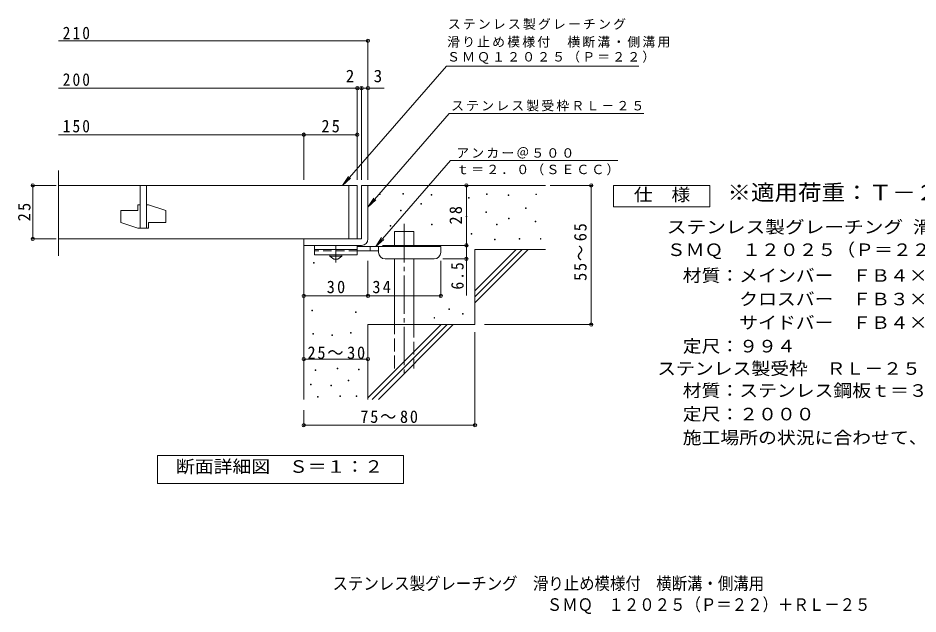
# Model space of a CAD drawing. Units: millimetres on the paper, enlarged 10 times, with parts at other scales. Extents: x -1585 to 1611, y -1375 to 981.
# Drawn here: x -1585 to 517, y -1375 to 17 of the extents above; entities that cross this region are included whole.
import ezdxf
from ezdxf.enums import TextEntityAlignment as Align

# ---------------------------------------------------------------- set-up
doc = ezdxf.new("R2010")
doc.units = ezdxf.units.MM
doc.header["$LTSCALE"] = 10
doc.header["$PDMODE"] = 32
doc.header["$PDSIZE"] = 8
for name, pattern in [('CHAIN1', [8, 5, -1, 1, -1]), ('CHAIN2', [12, 9, -1, 1, -1]), ('DASHED2', [3, 2, -1]), ('DASHED3', [4, 3, -1])]:
    doc.linetypes.add(name, pattern=pattern)
for name, color, linetype, lineweight in [('D-0', 7, 'Continuous', 9), ('D-1', 2, 'Continuous', 9), ('D-2', 3, 'Continuous', 9), ('D-4', 7, 'Continuous', 9), ('D-5', 7, 'Continuous', 9), ('D-6', 6, 'Continuous', 9), ('D-9', 4, 'Continuous', 9)]:
    doc.layers.add(name, color=color, linetype=linetype, lineweight=lineweight)
doc.layers.add('F-5_F-5ﾚｲﾔ', color=2, linetype='Continuous')
doc.styles.add('ＭＳ ゴシック', font='')
doc.styles.get('ＭＳ ゴシック').set_extended_font_data('MS Gothic')

msp = doc.modelspace()

# ---------------------------------------------------------------- linework, layer by layer
at = {"layer": 'D-0'}
for points in [[(-740.39, -395.14), (-740.39, -393.64), (-738.89, -393.64), (-738.89, -395.14)], [(-686.25, -394.46), (-686.25, -392.96), (-684.75, -392.96), (-684.75, -394.46)], [(-619.93, -397.17), (-619.93, -395.67), (-618.43, -395.67), (-618.43, -397.17)], [(-490.67, -395.14), (-490.67, -393.64), (-489.17, -393.64), (-489.17, -395.14)], [(-439.92, -397.85), (-439.92, -396.35), (-438.42, -396.35), (-438.42, -397.85)], [(-374.95, -395.81), (-374.95, -394.31), (-373.45, -394.31), (-373.45, -395.81)], [(-643.62, -418.15), (-643.62, -416.65), (-642.12, -416.65), (-642.12, -418.15)], [(-532.63, -403.94), (-532.63, -402.44), (-531.13, -402.44), (-531.13, -403.94)], [(-691.67, -433.71), (-691.67, -432.21), (-690.17, -432.21), (-690.17, -433.71)], [(-492.03, -437.1), (-492.03, -435.6), (-490.53, -435.6), (-490.53, -437.1)], [(-399.31, -428.3), (-399.31, -426.8), (-397.81, -426.8), (-397.81, -428.3)], [(-538.04, -447.25), (-538.04, -445.75), (-536.54, -445.75), (-536.54, -447.25)], [(-439.24, -451.98), (-439.24, -450.48), (-437.74, -450.48), (-437.74, -451.98)], [(-376.98, -459.43), (-376.98, -457.93), (-375.48, -457.93), (-375.48, -459.43)], [(-715.35, -469.58), (-715.35, -468.08), (-713.85, -468.08), (-713.85, -469.58)], [(-619.25, -466.2), (-619.25, -464.7), (-617.75, -464.7), (-617.75, -466.2)], [(-466.99, -466.2), (-466.99, -464.7), (-465.49, -464.7), (-465.49, -466.2)], [(-526.54, -487.85), (-526.54, -486.35), (-525.04, -486.35), (-525.04, -487.85)], [(-471.72, -501.39), (-471.72, -499.89), (-470.22, -499.89), (-470.22, -501.39)], [(-414.2, -500.03), (-414.2, -498.53), (-412.7, -498.53), (-412.7, -500.03)], [(-364.8, -499.36), (-364.8, -497.86), (-363.3, -497.86), (-363.3, -499.36)], [(-894.73, -555.74), (-894.73, -554.24), (-893.23, -554.24), (-893.23, -555.74)], [(-898.67, -666.9), (-898.67, -665.4), (-897.17, -665.4), (-897.17, -666.9)], [(-796.39, -671.05), (-796.39, -669.55), (-794.89, -669.55), (-794.89, -671.05)], [(-578.7, -663.88), (-578.7, -662.38), (-577.2, -662.38), (-577.2, -663.88)], [(-613.21, -684.19), (-613.21, -682.69), (-611.71, -682.69), (-611.71, -684.19)], [(-546.84, -674.63), (-546.84, -673.13), (-545.34, -673.13), (-545.34, -674.63)], [(-896.25, -721.33), (-896.25, -719.83), (-894.75, -719.83), (-894.75, -721.33)], [(-852.1, -724.38), (-852.1, -722.88), (-850.6, -722.88), (-850.6, -724.38)], [(-807.94, -719.05), (-807.94, -717.55), (-806.44, -717.55), (-806.44, -719.05)], [(-890.92, -806.6), (-890.92, -805.1), (-889.42, -805.1), (-889.42, -806.6)], [(-839.15, -802.79), (-839.15, -801.29), (-837.65, -801.29), (-837.65, -802.79)], [(-789.29, -804.7), (-789.29, -803.2), (-787.79, -803.2), (-787.79, -804.7)], [(-901.58, -840.1), (-901.58, -838.6), (-900.08, -838.6), (-900.08, -840.1)], [(-854.38, -842.38), (-854.38, -840.88), (-852.88, -840.88), (-852.88, -842.38)], [(-814.03, -830.58), (-814.03, -829.08), (-812.53, -829.08), (-812.53, -830.58)], [(-885.21, -868.65), (-885.21, -867.15), (-883.71, -867.15), (-883.71, -868.65)], [(-833.44, -867.13), (-833.44, -865.63), (-831.94, -865.63), (-831.94, -867.13)], [(-795.38, -867.13), (-795.38, -865.63), (-793.88, -865.63), (-793.88, -867.13)]]:
    msp.add_lwpolyline(points, close=True, dxfattribs=at)
at = {"layer": 'D-1'}
for p, q in [((-782.52, -374.19), (-782.52, -499.19)), ((-767.52, -374.19), (-782.52, -374.19)), ((-767.52, -499.19), (-767.52, -374.19)), ((-782.52, -499.19), (-917.52, -499.19)), ((-917.52, -514.19), (-917.52, -499.19)), ((-917.52, -514.19), (-782.52, -514.19))]:
    msp.add_line(p, q, dxfattribs=at)
msp.add_arc((-782.52, -499.19), 15, 270, 0, dxfattribs=at)
at = {"layer": 'D-2'}
for p, q in [((-1490.18, -538.32), (-1490.18, -339.61)), ((-792.52, -374.19), (-1490.18, -374.19)), ((-1300.02, -374.19), (-1300.02, -474.19)), ((-1285.02, -374.19), (-1285.02, -474.19)), ((-812.52, -374.19), (-812.52, -499.19)), ((-792.52, -374.19), (-792.52, -499.19)), ((-1305.02, -419.19), (-1305.02, -432.94)), ((-1300.02, -419.19), (-1305.02, -419.19)), ((-1280.02, -419.19), (-1285.02, -419.19)), ((-1280.02, -419.19), (-1240.02, -432.94)), ((-1345.02, -432.94), (-1345.02, -460.44)), ((-1345.02, -432.94), (-1305.02, -432.94)), ((-1240.02, -432.94), (-1240.02, -460.44)), ((-1345.02, -460.44), (-1305.02, -474.19)), ((-1280.02, -460.44), (-1280.02, -474.19)), ((-1280.02, -460.44), (-1240.02, -460.44)), ((-1280.02, -474.19), (-1305.02, -474.19)), ((-1490.18, -499.19), (-792.52, -499.19))]:
    msp.add_line(p, q, dxfattribs=at)
at = {"layer": 'D-4'}
for p, q in [((-1490.18, -36.32), (-767.52, -36.32)), ((-767.52, -361.23), (-767.52, -33.32)), ((-1490.18, -147.02), (-792.52, -147.02)), ((-792.52, -361.23), (-792.52, -144.02)), ((-792.52, -147.02), (-787.52, -147.02)), ((-787.52, -147.02), (-729.85, -147.02)), ((-782.52, -361.23), (-782.52, -144.02)), ((-1490.18, -255.77), (-917.52, -255.77)), ((-917.52, -361.23), (-917.52, -252.77)), ((-917.52, -255.77), (-792.52, -255.77)), ((-1495.53, -374.19), (-1553.59, -374.19)), ((-1550.59, -499.19), (-1550.59, -374.19)), ((-537.55, -514.19), (-537.55, -374.19)), ((-341.49, -374.19), (-242.83, -374.19)), ((-245.83, -699.19), (-245.83, -374.19)), ((-1495.53, -499.19), (-1553.59, -499.19)), ((-733.51, -514.19), (-534.55, -514.19)), ((-537.55, -514.19), (-537.55, -630.94)), ((-534.55, -545.69), (-592.51, -545.69)), ((-767.51, -635.29), (-767.51, -550.69)), ((-597.51, -635.29), (-597.51, -550.69)), ((-495.28, -699.19), (-242.83, -699.19)), ((-517.52, -716.69), (-517.52, -937.27)), ((-917.52, -779.81), (-767.52, -779.81)), ((-917.52, -899.19), (-917.52, -937.27)), ((-917.52, -934.27), (-517.52, -934.27))]:
    msp.add_line(p, q, dxfattribs=at)
msp.add_lwpolyline([(-917.51, -632.29), (-767.51, -632.29), (-597.51, -632.29)], dxfattribs=at)
for p in [(-767.52, -36.32), (-792.52, -147.02), (-782.52, -147.02), (-767.52, -147.02), (-917.52, -255.77), (-792.52, -255.77), (-1550.59, -374.19), (-537.55, -374.19), (-245.83, -374.19), (-1550.59, -499.19), (-537.55, -514.19), (-537.55, -545.69), (-917.51, -632.29), (-767.51, -632.29), (-597.51, -632.29), (-245.83, -699.19), (-917.52, -779.81), (-767.52, -779.81), (-917.52, -934.27), (-517.52, -934.27)]:
    msp.add_point(p, dxfattribs=at)
at = {"layer": 'D-5'}
for p, q in [((-584.25, -95.57), (-134.62, -95.57)), ((-577.43, -206.23), (-122.83, -206.23)), ((-574.85, -316.14), (-749.4, -516.69)), ((-574.85, -316.14), (-184.04, -316.14)), ((-826.75, -374.19), (-812.94, -353.35)), ((-767.52, -424.63), (-748.78, -408.08)), ((-749.4, -516.69), (-735.59, -495.85)), ((-749.4, -516.69), (-730.66, -500.13))]:
    msp.add_line(p, q, dxfattribs=at)
for points in [[(-584.25, -95.57), (-826.75, -374.19), (-808.02, -357.64)], [(-577.43, -206.23), (-767.52, -424.63), (-753.71, -403.79)]]:
    msp.add_lwpolyline(points, dxfattribs=at)
for points in [[(-193.95, -424.19), (-193.95, -374.19), (31.05, -374.19), (31.05, -424.19)], [(-1259.51, -1070.13), (-1259.51, -1005.13), (-684.51, -1005.13), (-684.51, -1070.13)]]:
    msp.add_lwpolyline(points, close=True, dxfattribs=at)
at = {"layer": 'D-6'}
for p, q in [((-767.52, -374.19), (-352.52, -374.19)), ((-705.22, -516.69), (-705.22, -481.69)), ((-705.22, -481.69), (-660.22, -481.69)), ((-660.22, -516.69), (-660.22, -481.69)), ((-917.52, -514.19), (-917.52, -874.19)), ((-517.52, -620.2), (-421.51, -524.19)), ((-517.52, -524.19), (-352.52, -524.19)), ((-517.52, -634.34), (-407.37, -524.19)), ((-517.52, -524.19), (-517.52, -699.19)), ((-517.52, -648.48), (-393.22, -524.19)), ((-705.22, -699.19), (-705.22, -545.69)), ((-660.22, -699.19), (-660.22, -545.69)), ((-767.52, -699.19), (-767.52, -874.19)), ((-767.52, -699.19), (-517.52, -699.19)), ((-767.52, -870.2), (-596.51, -699.19)), ((-757.37, -874.19), (-582.37, -699.19)), ((-743.23, -874.19), (-568.23, -699.19))]:
    msp.add_line(p, q, dxfattribs=at)
at = {"layer": 'D-6', "linetype": 'CHAIN2'}
msp.add_line((-682.72, -464.23), (-682.72, -812.52), dxfattribs=at)
at = {"layer": 'D-6', "linetype": 'DASHED3'}
for p, q in [((-705.22, -801.69), (-705.22, -699.19)), ((-660.22, -699.19), (-660.22, -801.69))]:
    msp.add_line(p, q, dxfattribs=at)
at = {"layer": 'D-9', "color": 3}
for p, q in [((-892.51, -514.19), (-892.51, -536.69)), ((-792.51, -514.19), (-892.51, -514.19)), ((-792.51, -524.19), (-892.51, -524.19)), ((-792.51, -514.19), (-792.51, -536.69)), ((-792.51, -536.69), (-892.51, -536.69))]:
    msp.add_line(p, q, dxfattribs=at)
at = {"layer": 'D-9', "linetype": 'CHAIN1'}
msp.add_line((-842.51, -554.43), (-842.51, -514.19), dxfattribs=at)
at = {"layer": 'D-9'}
for p, q in [((-597.51, -516.69), (-792.51, -516.69)), ((-762.51, -526.69), (-762.51, -516.69)), ((-742.51, -530.69), (-742.51, -516.69)), ((-597.51, -530.69), (-597.51, -516.69)), ((-742.48, -526.69), (-792.51, -526.69)), ((-727.51, -545.69), (-612.51, -545.69))]:
    msp.add_line(p, q, dxfattribs=at)
at = {"layer": 'D-9', "color": 3, "linetype": 'DASHED2'}
msp.add_line((-792.51, -526.69), (-892.51, -526.69), dxfattribs=at)
at = {"layer": 'D-9', "color": 2}
for p, q in [((-856.26, -539.19), (-856.26, -536.69)), ((-856.26, -539.19), (-847.51, -546.69)), ((-856.26, -539.19), (-828.76, -539.19)), ((-837.51, -546.69), (-828.76, -539.19)), ((-828.76, -539.19), (-828.76, -536.69)), ((-847.51, -546.69), (-837.51, -546.69))]:
    msp.add_line(p, q, dxfattribs=at)
at = {"layer": 'D-9'}
for centre, start, end in [((-727.51, -530.69), 180, 270), ((-612.51, -530.69), 270, 0)]:
    msp.add_arc(centre, 15, start, end, dxfattribs=at)

# ---------------------------------------------------------------- texts
at = {"layer": 'D-4', "color": 2, "style": 'ＭＳ ゴシック'}
for s, p in [('2', (-819.36, -142.02)), ('3', (-754.22, -142.02))]:
    msp.add_text(s, height=29.33, dxfattribs=at).set_placement(p, align=Align.BOTTOM_LEFT)
at = {"layer": 'D-4', "color": 2, "char_height": 29.33, "attachment_point": 7, "style": 'ＭＳ ゴシック'}
for s, insert in [('\\T1.27;\\W0.9;210', (-1480.55, -33.26)), ('\\T1.27;\\W0.9;200', (-1480.55, -142.02)), ('\\T1.27;\\W0.9;150', (-1480.55, -250.77)), ('\\T1.27;\\W0.95;25', (-876.27, -250.77)), ('\\T1.27;\\W0.95;30', (-863.76, -626.29)), ('\\T1.27;\\W0.95;34', (-757.14, -626.29)), ('\\T1.22;\\W0.95;25～30', (-908.77, -779.81)), ('\\T1.22;\\W0.95;75～80', (-785.38, -929.27))]:
    msp.add_mtext(s, dxfattribs=dict(at, insert=insert))
at = {"layer": 'D-4', "color": 2, "char_height": 29.33, "attachment_point": 7, "rotation": 90, "style": 'ＭＳ ゴシック'}
for s, insert in [('\\T1.27;\\W0.95;25', (-1555.59, -457.94)), ('\\T1.27;\\W0.95;28', (-547.55, -465.44)), ('\\T1.22;\\W0.95;55～65', (-256.36, -597.19)), ('\\T1.27;\\W0.9;6.5', (-543.55, -617.38))]:
    msp.add_mtext(s, dxfattribs=dict(at, insert=insert))
at = {"layer": 'D-5', "color": 2, "style": 'ＭＳ ゴシック'}
for s, width, p in [('仕\u3000様', 1.1, (-146.45, -419.19)), ('ステンレス製グレーチング 滑り止め模様付 横断溝・側溝用', 1.15, (-69.36, -494.8)), ('ＳＭＱ\u3000１２０２５（Ｐ＝２２）', 1.1, (-69.36, -547.9)), ('材質：メインバー\u3000ＦＢ４×２５（ＳＵＳ３０４）', 1.1, (-32.15, -608.02)), ('\u3000\u3000\u3000クロスバー\u3000ＦＢ３×２０（ＳＵＳ３０４）', 1.1, (-32.15, -663.02)), ('\u3000\u3000\u3000サイドバー\u3000ＦＢ４×２５（ＳＵＳ３０４）', 1.1, (-32.15, -718.02)), ('定尺：９９４', 1.1, (-32.15, -773.02)), ('ステンレス製受枠\u3000ＲＬ－２５', 1.1, (-91.86, -825.33)), ('材質：ステンレス鋼板ｔ＝３．０（ＳＵＳ３０４）', 1.1, (-32.15, -876.7)), ('定尺：２０００', 1.1, (-32.15, -931.7)), ('施工場所の状況に合わせて、アンカーをプライヤー等で折り曲げてご使用ください。', 1.1, (-32.15, -986.7)), ('断面詳細図\u3000Ｓ＝１：２', 1.1, (-1216.09, -1054.16)), ('ステンレス製グレーチング\u3000滑り止め模様付\u3000横断溝・側溝用', 0.9, (-850.14, -1327.29))]:
    msp.add_text(s, height=29.33, dxfattribs=dict(at, width=width)).set_placement(p, align=Align.BOTTOM_LEFT)
at = {"layer": 'D-5', "color": 3, "style": 'ＭＳ ゴシック', "width": 1.1}
msp.add_text('※適用荷重：Ｔ－２０', height=36.66, dxfattribs=at).set_placement((72.2, -419.98), align=Align.BOTTOM_LEFT)
at = {"layer": 'D-5', "char_height": 21.99, "attachment_point": 7, "style": 'ＭＳ ゴシック'}
for s, insert in [('\\T1.17;ステンレス製グレーチング', (-580.94, -10.9)), ('\\T1.17;滑り止め模様付\u3000横断溝・側溝用', (-582.49, -52.56)), ('\\T1.17;ＳＭＱ１２０２５（Ｐ＝２２）', (-582.71, -90.34)), ('\\T1.17;ステンレス製受枠ＲＬ－２５', (-573.04, -201.47)), ('\\T1.17;アンカー＠５００', (-561.2, -311.48)), ('\\T1.17;ｔ＝２．０（ＳＥＣＣ）', (-561.2, -350.8))]:
    msp.add_mtext(s, dxfattribs=dict(at, insert=insert))
at = {"layer": 'F-5_F-5ﾚｲﾔ', "style": 'ＭＳ ゴシック', "width": 0.9}
msp.add_text('ＳＭＱ\u3000１２０２５（Ｐ＝２２）＋ＲＬ－２５', height=29.33, dxfattribs=at).set_placement((-349.71, -1376.53), align=Align.BOTTOM_LEFT)

doc.saveas('drawing.dxf')
